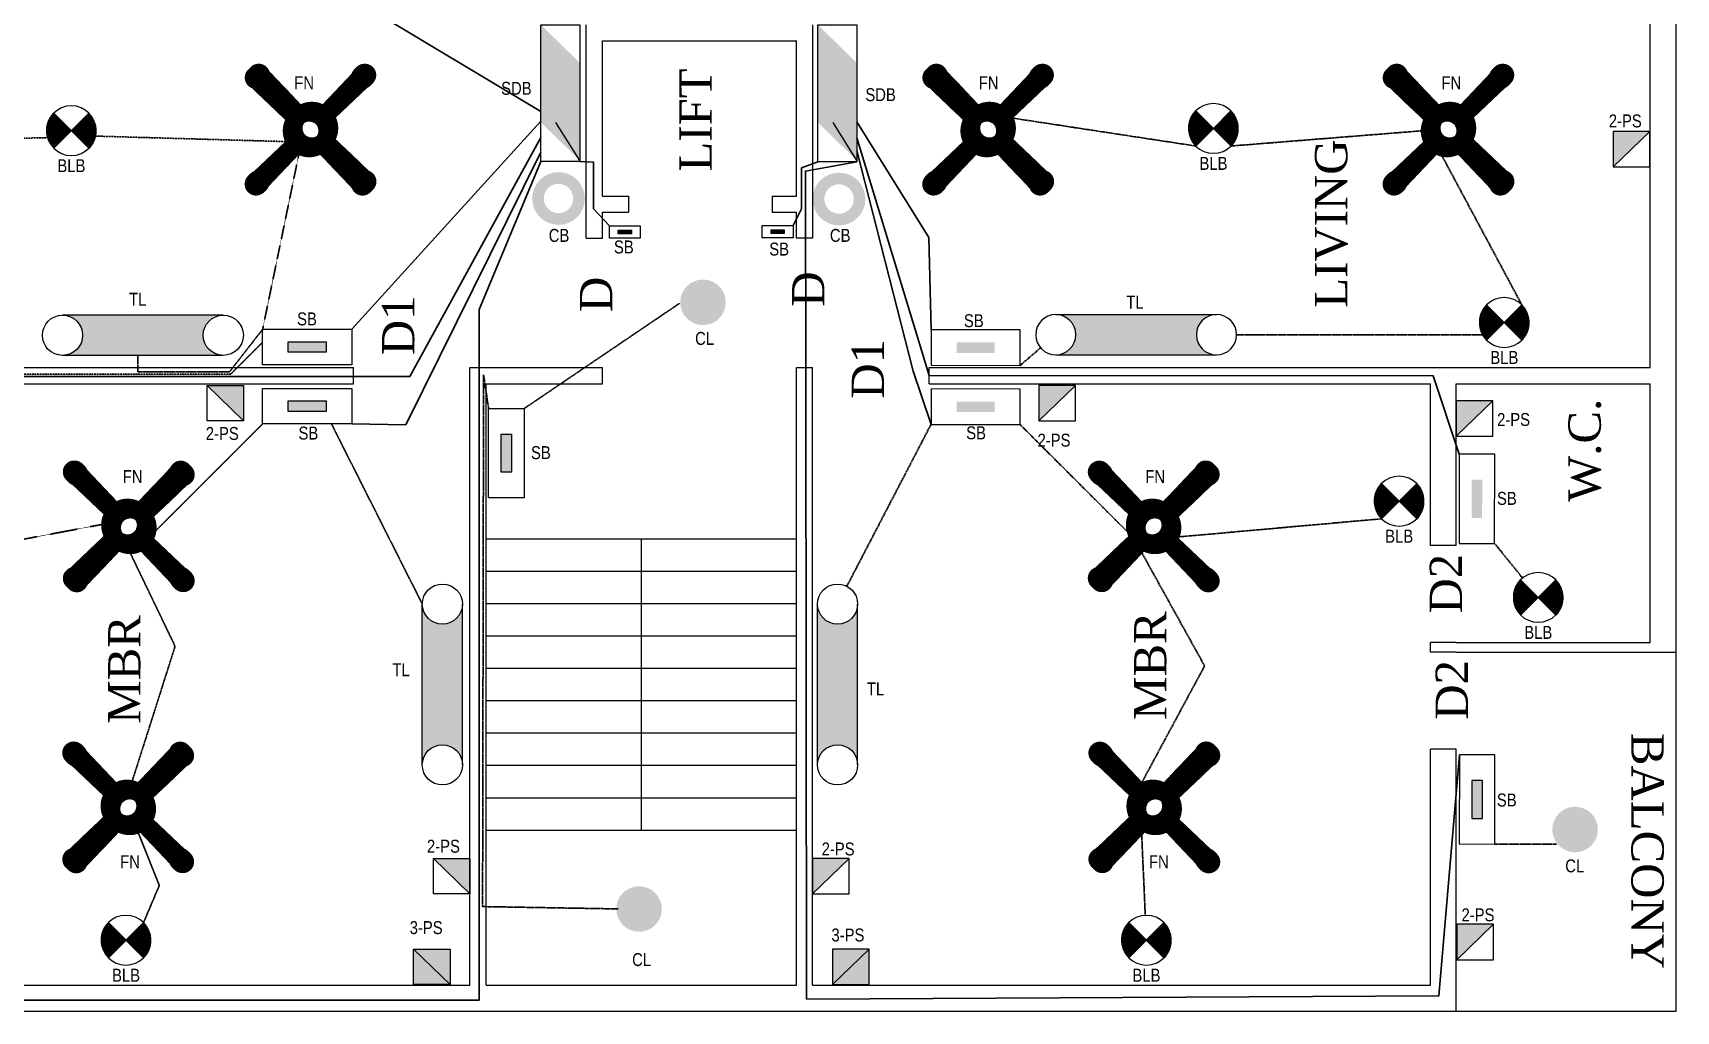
# Model space of a CAD drawing. Header units: inches. Extents: x 633521 to 2450508, y -834496 to 165976.
# Drawn here: x 2409687 to 2422390, y 53959 to 61520 of the extents above; entities that cross this region are included whole.
import ezdxf
from ezdxf.enums import TextEntityAlignment as Align

# ---------------------------------------------------------------- set-up
doc = ezdxf.new("R2010")
doc.units = ezdxf.units.IN
doc.header["$MEASUREMENT"] = 0
for name, pattern in [('ACAD_ISO0 W100', [15, 12, -3]), ('ACAD_ISO02W100', [15, 12, -3]), ('DASHED2', [0.375, 0.25, -0.125])]:
    doc.linetypes.add(name, pattern=pattern)
doc.styles.get("Standard").update_dxf_attribs({"font": 'technic_.ttf'})
pattern_1 = [(45, (2409069.57171, 21268.4816), (-0.1026819143, 0.1026819143), [])]
pattern_2 = [(45, (2409065.05206, 19096.48064), (-0.1026819143, 0.1026819143), [])]
pattern_3 = [(135, (2448270.52969, 59413.38813), (-0.1026819143, -0.1026819143), [])]

# ---------------------------------------------------------------- blocks, each defined once
blk = doc.blocks.new('D-LINK')
for p, q in [((4, 1), (-4, 1)), ((4, -1), (-4, -1))]:
    blk.add_line(p, q)
for centre in [(-4, 0), (4, 0)]:
    blk.add_circle(centre, 1)
blk = doc.blocks.new('D-LAMP')
for p, q in [((-1.77, -1.77), (1.77, 1.77)), ((-1.77, 1.77), (1.77, -1.77))]:
    blk.add_line(p, q)
blk.add_circle((0, 0), 2.5)
at = {"color": 2}
blk.add_attdef('INDICATOR-LAMP', text='', height=2.5, dxfattribs=at).set_placement((0, 4.69), align=Align.MIDDLE)

msp = doc.modelspace()

# ---------------------------------------------------------------- hatches: boundary and pattern name
at = {"true_color": 0x000000}
h = msp.add_hatch(color=18, dxfattribs=at)
h.dxf.hatch_style = 1
h.paths.add_polyline_path([(2413614.2, 60828.5), (2413915.4, 60534), (2413915.4, 61288.2), (2413614.2, 61582.7)])
h = msp.add_hatch(color=18, dxfattribs=at)
h.dxf.hatch_style = 1
h.paths.add_polyline_path([(2415755.7, 60828), (2416056.9, 60533.5), (2416056.9, 61287.7), (2415755.7, 61582.2)])
at = {"lineweight": 211, "ltscale": 2, "true_color": 0x000000}
h = msp.add_hatch(dxfattribs=at)
h.set_pattern_fill('ANSI31', color=18, scale=1.161713, angle=90)
h.set_pattern_definition(pattern_3)
h.paths.add_polyline_path([(2411388.6, 60440.1, 1.5172416), (2411502.2, 60329.9), (2411753.5, 60594.8), (2411764.8, 60616.4), (2411762.6, 60632.3), (2411737.6, 60668.6), (2411786.4, 60717.5, -0.0468246), (2411776.8, 60727.2), (2411725.6, 60676), (2411714.3, 60687.4), (2411694.4, 60700.4), (2411677.9, 60703.3), (2411653.5, 60691.3)])
h.paths.add_polyline_path([(2411503.5, 61214.9, 1.5172416), (2411389.9, 61104.7), (2411654.8, 60853.4), (2411676.4, 60842), (2411692.3, 60844.3), (2411728.7, 60869.3), (2411777.5, 60820.5, -0.0468246), (2411787.3, 60830), (2411736.1, 60881.2), (2411747.4, 60892.6), (2411760.5, 60912.5), (2411763.3, 60929), (2411751.4, 60953.4)])
h.paths.add_polyline_path([(2412013.4, 60691.3), (2411990.5, 60704.8), (2411974.6, 60702.5), (2411938.2, 60677.5), (2411889.4, 60726.4, -0.0468246), (2411879.7, 60716.8), (2411930.8, 60665.6), (2411919.5, 60654.2), (2411906.4, 60634.3), (2411903.6, 60617.9), (2411913.5, 60594.8), (2412164.7, 60329.9, 1.5172416), (2412278.3, 60440.1)])
h.paths.add_polyline_path([(2411915.5, 60953.4), (2411902.1, 60930.5), (2411904.4, 60914.6), (2411929.3, 60878.2), (2411880.5, 60829.3, -0.0468246), (2411890.1, 60819.6), (2411941.3, 60870.8), (2411952.6, 60859.4), (2411972.5, 60846.4), (2411989, 60843.5), (2412012.1, 60853.4), (2412277, 61104.7, 1.5172416), (2412163.4, 61214.9)])
h.paths.add_polyline_path([(2412017.4, 60858.5), (2412012.1, 60853.4), (2411989, 60843.5), (2411972.5, 60846.4), (2411952.6, 60859.4), (2411941.3, 60870.8), (2411890.1, 60819.6, -0.3603989), (2411889.4, 60726.4), (2411938.2, 60677.5), (2411974.6, 60702.5), (2411990.5, 60704.8), (2412013.4, 60691.3), (2412017.2, 60687.8, 0.2207578)])
h.paths.add_polyline_path([(2411692.3, 60844.3), (2411676.4, 60842), (2411654.8, 60853.4), (2411649.5, 60858.5, 0.2207578), (2411649.7, 60687.8), (2411653.5, 60691.3), (2411677.9, 60703.3), (2411694.4, 60700.4), (2411714.3, 60687.4), (2411725.6, 60676), (2411776.8, 60727.2, -0.3603989), (2411777.5, 60820.5), (2411728.7, 60869.3)])
h.paths.add_polyline_path([(2411786.4, 60717.5), (2411737.6, 60668.6), (2411762.6, 60632.3), (2411764.8, 60616.4), (2411753.5, 60594.8), (2411748.4, 60589.4, 0.2199741), (2411918.5, 60589.4), (2411913.5, 60594.8), (2411903.6, 60617.9), (2411906.4, 60634.3), (2411919.5, 60654.2), (2411930.8, 60665.6), (2411879.7, 60716.8, -0.1727601), (2411833.5, 60700.3, -0.1766406)])
h.paths.add_polyline_path([(2411747.9, 60957.1), (2411751.4, 60953.4), (2411763.3, 60929), (2411760.5, 60912.5), (2411747.4, 60892.6), (2411736.1, 60881.2), (2411787.3, 60830, -0.1727601), (2411833.5, 60846.5, -0.1766406), (2411880.5, 60829.3), (2411929.3, 60878.2), (2411904.4, 60914.6), (2411902.1, 60930.5), (2411915.5, 60953.4), (2411919.1, 60957.1, 0.2215369)])
h = msp.add_hatch(dxfattribs=at)
h.set_pattern_fill('ANSI31', color=18, scale=1.161713, angle=90)
h.set_pattern_definition(pattern_3)
h.paths.add_polyline_path([(2417516.7, 60440.1, -1.5172416), (2417403.1, 60329.9), (2417151.9, 60594.8), (2417140.5, 60616.4), (2417142.8, 60632.3), (2417167.8, 60668.6), (2417118.9, 60717.5, 0.0468246), (2417128.5, 60727.2), (2417179.7, 60676), (2417191, 60687.4), (2417210.9, 60700.4), (2417227.4, 60703.3), (2417251.8, 60691.3)])
h.paths.add_polyline_path([(2417401.8, 61214.9, -1.5172416), (2417515.4, 61104.7), (2417250.5, 60853.4), (2417228.9, 60842), (2417213, 60844.3), (2417176.6, 60869.3), (2417127.8, 60820.5, 0.0468246), (2417118.1, 60830), (2417169.2, 60881.2), (2417157.9, 60892.6), (2417144.8, 60912.5), (2417142, 60929), (2417153.9, 60953.4)])
h.paths.add_polyline_path([(2416891.9, 60691.3), (2416914.8, 60704.8), (2416930.7, 60702.5), (2416967.1, 60677.5), (2417015.9, 60726.4, 0.0468246), (2417025.7, 60716.8), (2416974.5, 60665.6), (2416985.8, 60654.2), (2416998.9, 60634.3), (2417001.7, 60617.9), (2416991.9, 60594.8), (2416740.6, 60329.9, -1.5172416), (2416627, 60440.1)])
h.paths.add_polyline_path([(2416989.8, 60953.4), (2417003.2, 60930.5), (2417001, 60914.6), (2416976, 60878.2), (2417024.8, 60829.3, 0.0468246), (2417015.2, 60819.6), (2416964, 60870.8), (2416952.7, 60859.4), (2416932.8, 60846.4), (2416916.3, 60843.5), (2416893.2, 60853.4), (2416628.3, 61104.7, -1.5172416), (2416741.9, 61214.9)])
h.paths.add_polyline_path([(2416887.9, 60858.5), (2416893.2, 60853.4), (2416916.3, 60843.5), (2416932.8, 60846.4), (2416952.7, 60859.4), (2416964, 60870.8), (2417015.2, 60819.6, 0.3603989), (2417015.9, 60726.4), (2416967.1, 60677.5), (2416930.7, 60702.5), (2416914.8, 60704.8), (2416891.9, 60691.3), (2416888.1, 60687.8, -0.2207578)])
h.paths.add_polyline_path([(2417213, 60844.3), (2417228.9, 60842), (2417250.5, 60853.4), (2417255.8, 60858.5, -0.2207578), (2417255.6, 60687.8), (2417251.8, 60691.3), (2417227.4, 60703.3), (2417210.9, 60700.4), (2417191, 60687.4), (2417179.7, 60676), (2417128.5, 60727.2, 0.3603989), (2417127.8, 60820.5), (2417176.6, 60869.3)])
h.paths.add_polyline_path([(2417118.9, 60717.5), (2417167.8, 60668.6), (2417142.8, 60632.3), (2417140.5, 60616.4), (2417151.9, 60594.8), (2417156.9, 60589.4, -0.2199741), (2416986.8, 60589.4), (2416991.9, 60594.8), (2417001.7, 60617.9), (2416998.9, 60634.3), (2416985.8, 60654.2), (2416974.5, 60665.6), (2417025.7, 60716.8, 0.1727601), (2417071.9, 60700.3, 0.1766406)])
h.paths.add_polyline_path([(2417157.5, 60957.1), (2417153.9, 60953.4), (2417142, 60929), (2417144.8, 60912.5), (2417157.9, 60892.6), (2417169.2, 60881.2), (2417118.1, 60830, 0.1727601), (2417071.9, 60846.5, 0.1766406), (2417024.8, 60829.3), (2416976, 60878.2), (2417001, 60914.6), (2417003.2, 60930.5), (2416989.8, 60953.4), (2416986.3, 60957.1, -0.2215369)])
h = msp.add_hatch(dxfattribs=at)
h.set_pattern_fill('ANSI31', color=18, scale=1.161713, angle=90)
h.set_pattern_definition([(135, (2444712.02969, 59413.38813), (-0.1026819143, -0.1026819143), [])])
h.paths.add_polyline_path([(2421075.2, 60440.1, -1.5172416), (2420961.6, 60329.9), (2420710.4, 60594.8), (2420699, 60616.4), (2420701.3, 60632.3), (2420726.3, 60668.6), (2420677.4, 60717.5, 0.0468246), (2420687, 60727.2), (2420738.2, 60676), (2420749.5, 60687.4), (2420769.4, 60700.4), (2420785.9, 60703.3), (2420810.3, 60691.3)])
h.paths.add_polyline_path([(2420960.3, 61214.9, -1.5172416), (2421073.9, 61104.7), (2420809, 60853.4), (2420787.4, 60842), (2420771.5, 60844.3), (2420735.1, 60869.3), (2420686.3, 60820.5, 0.0468246), (2420676.6, 60830), (2420727.7, 60881.2), (2420716.4, 60892.6), (2420703.3, 60912.5), (2420700.5, 60929), (2420712.4, 60953.4)])
h.paths.add_polyline_path([(2420450.4, 60691.3), (2420473.3, 60704.8), (2420489.2, 60702.5), (2420525.6, 60677.5), (2420574.4, 60726.4, 0.0468246), (2420584.2, 60716.8), (2420533, 60665.6), (2420544.3, 60654.2), (2420557.4, 60634.3), (2420560.2, 60617.9), (2420550.4, 60594.8), (2420299.1, 60329.9, -1.5172416), (2420185.5, 60440.1)])
h.paths.add_polyline_path([(2420548.3, 60953.4), (2420561.7, 60930.5), (2420559.5, 60914.6), (2420534.5, 60878.2), (2420583.3, 60829.3, 0.0468246), (2420573.7, 60819.6), (2420522.5, 60870.8), (2420511.2, 60859.4), (2420491.3, 60846.4), (2420474.8, 60843.5), (2420451.7, 60853.4), (2420186.8, 61104.7, -1.5172416), (2420300.4, 61214.9)])
h.paths.add_polyline_path([(2420446.4, 60858.5), (2420451.7, 60853.4), (2420474.8, 60843.5), (2420491.3, 60846.4), (2420511.2, 60859.4), (2420522.5, 60870.8), (2420573.7, 60819.6, 0.3603989), (2420574.4, 60726.4), (2420525.6, 60677.5), (2420489.2, 60702.5), (2420473.3, 60704.8), (2420450.4, 60691.3), (2420446.6, 60687.8, -0.2207578)])
h.paths.add_polyline_path([(2420771.5, 60844.3), (2420787.4, 60842), (2420809, 60853.4), (2420814.3, 60858.5, -0.2207578), (2420814.1, 60687.8), (2420810.3, 60691.3), (2420785.9, 60703.3), (2420769.4, 60700.4), (2420749.5, 60687.4), (2420738.2, 60676), (2420687, 60727.2, 0.3603989), (2420686.3, 60820.5), (2420735.1, 60869.3)])
h.paths.add_polyline_path([(2420677.4, 60717.5), (2420726.3, 60668.6), (2420701.3, 60632.3), (2420699, 60616.4), (2420710.4, 60594.8), (2420715.4, 60589.4, -0.2199741), (2420545.3, 60589.4), (2420550.4, 60594.8), (2420560.2, 60617.9), (2420557.4, 60634.3), (2420544.3, 60654.2), (2420533, 60665.6), (2420584.2, 60716.8, 0.1727601), (2420630.4, 60700.3, 0.1766406)])
h.paths.add_polyline_path([(2420716, 60957.1), (2420712.4, 60953.4), (2420700.5, 60929), (2420703.3, 60912.5), (2420716.4, 60892.6), (2420727.7, 60881.2), (2420676.6, 60830, 0.1727601), (2420630.4, 60846.5, 0.1766406), (2420583.3, 60829.3), (2420534.5, 60878.2), (2420559.5, 60914.6), (2420561.7, 60930.5), (2420548.3, 60953.4), (2420544.8, 60957.1, -0.2215369)])
at = {"true_color": 0x000000}
h = msp.add_hatch(dxfattribs=at)
h.set_pattern_fill('ANSI31', color=18)
h.set_pattern_definition([(45, (74267.20935, -4645.39211), (-0.088388347648, 0.088388347648), [])])
h.paths.add_polyline_path([(2409848.5, 60628.3), (2409984.5, 60764.3), (2409848.5, 60900.3, 0.1989124), (2409792.2, 60764.3, 0.1989124)])
h.paths.add_polyline_path([(2410120.5, 60628.3, 0.1989124), (2410176.8, 60764.3, 0.1989124), (2410120.5, 60900.3), (2409984.5, 60764.3)])
h = msp.add_hatch(dxfattribs=at)
h.set_pattern_fill('ANSI31', color=18)
h.set_pattern_definition([(45, (83095.70935, -4627.89211), (-0.088388347648, 0.088388347648), [])])
h.paths.add_polyline_path([(2418677, 60645.8), (2418813, 60781.8), (2418677, 60917.8, 0.1989124), (2418620.7, 60781.8, 0.1989124)])
h.paths.add_polyline_path([(2418949, 60645.8, 0.1989124), (2419005.3, 60781.8, 0.1989124), (2418949, 60917.8), (2418813, 60781.8)])
at = {"true_color": 0xed1f24}
h = msp.add_hatch(color=240, dxfattribs=at)
h.dxf.hatch_style = 1
h.paths.add_polyline_path([(2422185.8, 60758.2), (2421902.8, 60758.2), (2421902.8, 60483.8)])
at = {"true_color": 0x000000}
h = msp.add_hatch(color=18, dxfattribs=at)
h.dxf.hatch_style = 1
h.paths.add_polyline_path([(2413799.9, 60219.8), (2413799.6, 60219.8), (2413771.9, 60225.7), (2413756.5, 60228.9), (2413748.6, 60230.6), (2413740.7, 60232.2), (2413725.3, 60235.4), (2413697.3, 60241.3, 0.8288855)], flags=0)
h.paths.add_polyline_path([(2413701.3, 60260.7), (2413701.5, 60260.7), (2413729.4, 60254.8), (2413744.8, 60251.6), (2413752.7, 60249.9), (2413760.6, 60248.3), (2413775.9, 60245), (2413804, 60239.2, 0.8288855)], flags=0)
h.paths.add_polyline_path([(2413546.7, 60240.2, 1), (2413954.6, 60240.2, 1)])
h.paths.add_polyline_path([(2413864.3, 60240.2, -1), (2413637, 60240.2, -1)], flags=16)
h.paths.add_polyline_path([(2413809.2, 60238.1), (2413807.2, 60228.4), (2413805.1, 60218.7), (2413799.9, 60219.8, -0.8288855), (2413697.3, 60241.3), (2413692.1, 60242.4), (2413694.1, 60252.1), (2413696.1, 60261.8), (2413701.3, 60260.7, -0.8288855), (2413804, 60239.2)], flags=0)
h.paths.add_polyline_path([(2413775.9, 60245), (2413773.9, 60235.4), (2413771.9, 60225.7), (2413756.5, 60228.9), (2413748.6, 60230.6), (2413740.7, 60232.2), (2413725.3, 60235.4), (2413727.4, 60245.1), (2413729.4, 60254.8), (2413744.8, 60251.6), (2413752.7, 60249.9), (2413760.6, 60248.3)], flags=0)
h.paths.add_polyline_path([(2415968.4, 60215.7), (2415968.1, 60215.8), (2415940.4, 60221.6), (2415925, 60224.8), (2415917.1, 60226.5), (2415909.2, 60228.2), (2415893.8, 60231.4), (2415865.8, 60237.3, 0.8288855)], flags=0)
h.paths.add_polyline_path([(2415869.8, 60256.7), (2415870, 60256.6), (2415897.9, 60250.8), (2415913.3, 60247.5), (2415921.2, 60245.9), (2415929.1, 60244.2), (2415944.4, 60241), (2415972.5, 60235.1, 0.8288855)], flags=0)
h.paths.add_polyline_path([(2415715.2, 60236.2, 1), (2416123.1, 60236.2, 1)])
h.paths.add_polyline_path([(2416032.8, 60236.2, -1), (2415805.5, 60236.2, -1)], flags=16)
h.paths.add_polyline_path([(2415977.7, 60234), (2415975.7, 60224.3), (2415973.6, 60214.6), (2415968.4, 60215.7, -0.8288855), (2415865.8, 60237.3), (2415860.6, 60238.4), (2415862.6, 60248.1), (2415864.6, 60257.7), (2415869.8, 60256.7, -0.8288855), (2415972.5, 60235.1)], flags=0)
h.paths.add_polyline_path([(2415944.4, 60241), (2415942.4, 60231.3), (2415940.4, 60221.6), (2415925, 60224.8), (2415917.1, 60226.5), (2415909.2, 60228.2), (2415893.8, 60231.4), (2415895.9, 60241.1), (2415897.9, 60250.8), (2415913.3, 60247.5), (2415921.2, 60245.9), (2415929.1, 60244.2)], flags=0)
h = msp.add_hatch(color=18, dxfattribs=at)
h.dxf.hatch_style = 1
h.paths.add_polyline_path([(2414314.2, 59967.2), (2414212.1, 59967.2), (2414212.1, 59995.3), (2414314.2, 59995.3)])
h = msp.add_hatch(color=18, dxfattribs=at)
h.dxf.hatch_style = 1
h.paths.add_polyline_path([(2415496.2, 59968.7), (2415394.1, 59968.7), (2415394.1, 59996.8), (2415496.2, 59996.8)])
at = {"lineweight": 211, "true_color": 0xf8d731}
for points in [[(2414691.5, 59437.6, 1), (2415043.7, 59437.6, 1)], [(2421433, 55362.6, 1), (2421785.2, 55362.6, 1)], [(2414197.5, 54748.1, 1), (2414549.7, 54748.1, 1)]]:
    msp.add_hatch(color=40, dxfattribs=at).paths.add_polyline_path(points)
at = {"lineweight": 211, "true_color": 0x000000}
h = msp.add_hatch(color=18, dxfattribs=at)
h.dxf.hatch_style = 1
h.paths.add_polyline_path([(2411159.2, 59027.4, -0.4142136), (2411003.9, 59182.7, -0.4142136), (2411159.2, 59338), (2409916.6, 59338, -0.4142136), (2410071.9, 59182.7, -0.4142136), (2409916.6, 59027.4)])
h = msp.add_hatch(color=18, dxfattribs=at)
h.dxf.hatch_style = 1
h.paths.add_polyline_path([(2411159.2, 59027.4, -0.4142136), (2411003.9, 59182.7, -0.4142136), (2411159.2, 59338), (2409916.6, 59338, -0.4142136), (2410071.9, 59182.7, -0.4142136), (2409916.6, 59027.4)])
h = msp.add_hatch(color=18, dxfattribs=at)
h.dxf.hatch_style = 1
h.paths.add_polyline_path([(2418837.1, 59032.2, -0.4142136), (2418681.8, 59187.5, -0.4142136), (2418837.1, 59342.9), (2417594.5, 59342.9, -0.4142136), (2417749.8, 59187.5, -0.4142136), (2417594.5, 59032.2)])
h = msp.add_hatch(color=18, dxfattribs=at)
h.dxf.hatch_style = 1
h.paths.add_polyline_path([(2417594.5, 59342.9, -0.4142136), (2417749.8, 59187.5, -0.4142136), (2417594.5, 59032.2), (2418837.1, 59032.2, -0.4142136), (2418681.8, 59187.5, -0.4142136), (2418837.1, 59342.9)])
at = {"true_color": 0x000000}
h = msp.add_hatch(dxfattribs=at)
h.set_pattern_fill('ANSI31', color=18)
h.set_pattern_definition([(45, (85344.20935, -6127.89211), (-0.088388347648, 0.088388347648), [])])
h.paths.add_polyline_path([(2420925.5, 59145.8), (2421061.5, 59281.8), (2420925.5, 59417.8, 0.1989124), (2420869.2, 59281.8, 0.1989124)])
h.paths.add_polyline_path([(2421197.5, 59145.8, 0.1989124), (2421253.8, 59281.8, 0.1989124), (2421197.5, 59417.8), (2421061.5, 59281.8)])
h = msp.add_hatch(color=18, dxfattribs=at)
h.dxf.hatch_style = 1
h.paths.add_polyline_path([(2411661, 59132.7), (2411955.3, 59132.7), (2411955.3, 59051.7), (2411661, 59051.7)])
h = msp.add_hatch(color=18, dxfattribs=at)
h.dxf.hatch_style = 1
h.paths.add_polyline_path([(2417122.2, 59127.5), (2416827.9, 59128.1), (2416827.7, 59047.2), (2417122, 59046.6)])
at = {"true_color": 0xed1f24}
h = msp.add_hatch(color=240, dxfattribs=at)
h.dxf.hatch_style = 1
h.paths.add_polyline_path([(2411316.5, 58520.8), (2411316.5, 58795.2), (2411033.5, 58795.2)])
h = msp.add_hatch(color=240, dxfattribs=at)
h.dxf.hatch_style = 1
h.paths.add_polyline_path([(2417746.8, 58795.2), (2417463.8, 58795.2), (2417463.8, 58520.8)])
at = {"true_color": 0x000000}
h = msp.add_hatch(color=18, dxfattribs=at)
h.dxf.hatch_style = 1
h.paths.add_polyline_path([(2411660.2, 58675.3), (2411954.4, 58675.3), (2411954.4, 58594.4), (2411660.2, 58594.4)])
h = msp.add_hatch(color=18, dxfattribs=at)
h.dxf.hatch_style = 1
h.paths.add_polyline_path([(2417122.2, 58670.2), (2416827.9, 58670.7), (2416827.8, 58589.8), (2417122, 58589.3)])
at = {"true_color": 0xed1f24}
h = msp.add_hatch(color=240, dxfattribs=at)
h.dxf.hatch_style = 1
h.paths.add_polyline_path([(2420972.8, 58676.5), (2420689.8, 58676.5), (2420689.8, 58402.1)])
at = {"true_color": 0x000000}
h = msp.add_hatch(color=18, dxfattribs=at)
h.dxf.hatch_style = 1
h.paths.add_polyline_path([(2413388.1, 58418.8), (2413388.1, 58124.6), (2413307.2, 58124.6), (2413307.2, 58418.8)])
at = {"lineweight": 211, "ltscale": 2, "true_color": 0x000000}
h = msp.add_hatch(dxfattribs=at)
h.set_pattern_fill('ANSI31', color=18, scale=1.161713)
h.set_pattern_definition(pattern_1)
h.paths.add_polyline_path([(2410096.3, 58150.4, 1.5172416), (2409986.1, 58036.8), (2410251, 57785.6), (2410272.5, 57774.2), (2410288.5, 57776.5), (2410324.8, 57801.4), (2410373.7, 57752.6, -0.0468246), (2410383.4, 57762.2), (2410332.2, 57813.4), (2410343.6, 57824.7), (2410356.6, 57844.6), (2410359.5, 57861.1), (2410347.5, 57885.5)])
h.paths.add_polyline_path([(2410871.1, 58035.5, 1.5172416), (2410760.9, 58149.1), (2410509.6, 57884.2), (2410498.2, 57862.6), (2410500.5, 57846.7), (2410525.5, 57810.3), (2410476.6, 57761.5, -0.0468246), (2410486.2, 57751.8), (2410537.4, 57802.9), (2410548.8, 57791.6), (2410568.7, 57778.5), (2410585.1, 57775.7), (2410609.6, 57787.6)])
h.paths.add_polyline_path([(2410347.5, 57525.6), (2410361, 57548.5), (2410358.7, 57564.4), (2410333.7, 57600.8), (2410382.6, 57649.6, -0.0468246), (2410373, 57659.4), (2410321.8, 57608.2), (2410310.4, 57619.5), (2410290.5, 57632.6), (2410274, 57635.4), (2410251, 57625.6), (2409986.1, 57374.3, 1.5172416), (2410096.3, 57260.7)])
h.paths.add_polyline_path([(2410609.6, 57623.5), (2410586.6, 57636.9), (2410570.7, 57634.7), (2410534.4, 57609.7), (2410485.5, 57658.5, -0.0468246), (2410475.8, 57648.9), (2410527, 57597.7), (2410515.6, 57586.4), (2410502.6, 57566.5), (2410499.7, 57550), (2410509.6, 57526.9), (2410760.9, 57262, 1.5172416), (2410871.1, 57375.6)])
h.paths.add_polyline_path([(2410514.7, 57521.6), (2410509.6, 57526.9), (2410499.7, 57550), (2410502.6, 57566.5), (2410515.6, 57586.4), (2410527, 57597.7), (2410475.8, 57648.9, -0.3603989), (2410382.6, 57649.6), (2410333.7, 57600.8), (2410358.7, 57564.4), (2410361, 57548.5), (2410347.5, 57525.6), (2410344, 57521.8, 0.2207578)])
h.paths.add_polyline_path([(2410500.5, 57846.7), (2410498.2, 57862.6), (2410509.6, 57884.2), (2410514.7, 57889.5, 0.2207578), (2410344, 57889.3), (2410347.5, 57885.5), (2410359.5, 57861.1), (2410356.6, 57844.6), (2410343.6, 57824.7), (2410332.2, 57813.4), (2410383.4, 57762.2, -0.3603989), (2410476.6, 57761.5), (2410525.5, 57810.3)])
h.paths.add_polyline_path([(2410373.7, 57752.6), (2410324.8, 57801.4), (2410288.5, 57776.5), (2410272.5, 57774.2), (2410251, 57785.6), (2410245.6, 57790.6, 0.2199741), (2410245.6, 57620.5), (2410251, 57625.6), (2410274, 57635.4), (2410290.5, 57632.6), (2410310.4, 57619.5), (2410321.8, 57608.2), (2410373, 57659.4, -0.1727601), (2410356.5, 57705.6, -0.1766406)])
h.paths.add_polyline_path([(2410613.3, 57791.2), (2410609.6, 57787.6), (2410585.1, 57775.7), (2410568.7, 57778.5), (2410548.8, 57791.6), (2410537.4, 57802.9), (2410486.2, 57751.8, -0.1727601), (2410502.7, 57705.6, -0.1766406), (2410485.5, 57658.5), (2410534.4, 57609.7), (2410570.7, 57634.7), (2410586.6, 57636.9), (2410609.6, 57623.5), (2410613.3, 57620, 0.2215369)])
h = msp.add_hatch(dxfattribs=at)
h.set_pattern_fill('ANSI31', color=18, scale=1.161713)
h.set_pattern_definition(pattern_1)
h.paths.add_polyline_path([(2418684.1, 58150.4, -1.5172416), (2418794.3, 58036.8), (2418529.4, 57785.6), (2418507.8, 57774.2), (2418491.9, 57776.5), (2418455.5, 57801.4), (2418406.6, 57752.6, 0.0468246), (2418396.9, 57762.2), (2418448.1, 57813.4), (2418436.7, 57824.7), (2418423.7, 57844.6), (2418420.8, 57861.1), (2418432.8, 57885.5)])
h.paths.add_polyline_path([(2417909.2, 58035.5, -1.5172416), (2418019.5, 58149.1), (2418270.7, 57884.2), (2418282.1, 57862.6), (2418279.8, 57846.7), (2418254.8, 57810.3), (2418303.7, 57761.5, 0.0468246), (2418294.1, 57751.8), (2418242.9, 57802.9), (2418231.5, 57791.6), (2418211.6, 57778.5), (2418195.2, 57775.7), (2418170.7, 57787.6)])
h.paths.add_polyline_path([(2418432.8, 57525.6), (2418419.3, 57548.5), (2418421.6, 57564.4), (2418446.6, 57600.8), (2418397.8, 57649.6, 0.0468246), (2418407.3, 57659.4), (2418458.5, 57608.2), (2418469.9, 57619.5), (2418489.8, 57632.6), (2418506.3, 57635.4), (2418529.4, 57625.6), (2418794.3, 57374.3, -1.5172416), (2418684.1, 57260.7)])
h.paths.add_polyline_path([(2418170.7, 57623.5), (2418193.7, 57636.9), (2418209.6, 57634.7), (2418245.9, 57609.7), (2418294.8, 57658.5, 0.0468246), (2418304.5, 57648.9), (2418253.3, 57597.7), (2418264.7, 57586.4), (2418277.8, 57566.5), (2418280.6, 57550), (2418270.7, 57526.9), (2418019.5, 57262, -1.5172416), (2417909.2, 57375.6)])
h.paths.add_polyline_path([(2418265.7, 57521.6), (2418270.7, 57526.9), (2418280.6, 57550), (2418277.8, 57566.5), (2418264.7, 57586.4), (2418253.3, 57597.7), (2418304.5, 57648.9, 0.3603989), (2418397.8, 57649.6), (2418446.6, 57600.8), (2418421.6, 57564.4), (2418419.3, 57548.5), (2418432.8, 57525.6), (2418436.3, 57521.8, -0.2207578)])
h.paths.add_polyline_path([(2418279.8, 57846.7), (2418282.1, 57862.6), (2418270.7, 57884.2), (2418265.7, 57889.5, -0.2207578), (2418436.3, 57889.3), (2418432.8, 57885.5), (2418420.8, 57861.1), (2418423.7, 57844.6), (2418436.7, 57824.7), (2418448.1, 57813.4), (2418396.9, 57762.2, 0.3603989), (2418303.7, 57761.5), (2418254.8, 57810.3)])
h.paths.add_polyline_path([(2418406.6, 57752.6), (2418455.5, 57801.4), (2418491.9, 57776.5), (2418507.8, 57774.2), (2418529.4, 57785.6), (2418534.7, 57790.6, -0.2199741), (2418534.7, 57620.5), (2418529.4, 57625.6), (2418506.3, 57635.4), (2418489.8, 57632.6), (2418469.9, 57619.5), (2418458.5, 57608.2), (2418407.3, 57659.4, 0.1727601), (2418423.8, 57705.6, 0.1766406)])
h.paths.add_polyline_path([(2418167, 57791.2), (2418170.7, 57787.6), (2418195.2, 57775.7), (2418211.6, 57778.5), (2418231.5, 57791.6), (2418242.9, 57802.9), (2418294.1, 57751.8, 0.1727601), (2418277.6, 57705.6, 0.1766406), (2418294.8, 57658.5), (2418245.9, 57609.7), (2418209.6, 57634.7), (2418193.7, 57636.9), (2418170.7, 57623.5), (2418167, 57620, -0.2215369)])
at = {"true_color": 0x000000}
h = msp.add_hatch(color=18, dxfattribs=at)
h.dxf.hatch_style = 1
h.paths.add_polyline_path([(2420810.1, 58065.9), (2420809.6, 57771.7), (2420890.5, 57771.5), (2420891.1, 58065.8)])
h = msp.add_hatch(dxfattribs=at)
h.set_pattern_fill('ANSI31', color=18)
h.set_pattern_definition([(45, (84531.20935, -7509.39211), (-0.088388347648, 0.088388347648), [])])
h.paths.add_polyline_path([(2420112.5, 57764.3), (2420248.5, 57900.3), (2420112.5, 58036.3, 0.1989124), (2420056.2, 57900.3, 0.1989124)])
h.paths.add_polyline_path([(2420384.5, 57764.3, 0.1989124), (2420440.8, 57900.3, 0.1989124), (2420384.5, 58036.3), (2420248.5, 57900.3)])
h = msp.add_hatch(dxfattribs=at)
h.set_pattern_fill('ANSI31', color=18)
h.set_pattern_definition([(45, (85606.70935, -8252.89211), (-0.088388347648, 0.088388347648), [])])
h.paths.add_polyline_path([(2421188, 57020.8), (2421324, 57156.8), (2421188, 57292.8, 0.1989124), (2421131.7, 57156.8, 0.1989124)])
h.paths.add_polyline_path([(2421460, 57020.8, 0.1989124), (2421516.3, 57156.8, 0.1989124), (2421460, 57292.8), (2421324, 57156.8)])
at = {"lineweight": 211, "true_color": 0x000000}
h = msp.add_hatch(color=18, dxfattribs=at)
h.dxf.hatch_style = 1
h.paths.add_polyline_path([(2412697.8, 55862.4, -1), (2413008.5, 55862.4), (2413008.5, 57105, -1), (2412697.8, 57105)])
h = msp.add_hatch(color=18, dxfattribs=at)
h.dxf.hatch_style = 1
h.paths.add_polyline_path([(2413008.5, 57105, -1), (2412697.8, 57105), (2412697.8, 55862.4, -1), (2413008.5, 55862.4)])
h = msp.add_hatch(color=18, dxfattribs=at)
h.dxf.hatch_style = 1
h.paths.add_polyline_path([(2415752.3, 55862.4, -1), (2416063, 55862.4), (2416063, 57105, -1), (2415752.3, 57105)])
h = msp.add_hatch(color=18, dxfattribs=at)
h.dxf.hatch_style = 1
h.paths.add_polyline_path([(2416063, 57105, -1), (2415752.3, 57105), (2415752.3, 55862.4, -1), (2416063, 55862.4)])
at = {"lineweight": 211, "ltscale": 2, "true_color": 0x000000}
h = msp.add_hatch(dxfattribs=at)
h.set_pattern_fill('ANSI31', color=18, scale=1.161713)
h.set_pattern_definition(pattern_2)
h.paths.add_polyline_path([(2410091.7, 55978.4, 1.5172416), (2409981.5, 55864.8), (2410246.4, 55613.6), (2410268, 55602.2), (2410283.9, 55604.5), (2410320.3, 55629.4), (2410369.1, 55580.6, -0.0468246), (2410378.9, 55590.2), (2410327.7, 55641.4), (2410339, 55652.7), (2410352.1, 55672.6), (2410355, 55689.1), (2410343, 55713.5)])
h.paths.add_polyline_path([(2410866.6, 55863.5, 1.5172416), (2410756.3, 55977.1), (2410505.1, 55712.2), (2410493.7, 55690.6), (2410496, 55674.7), (2410521, 55638.3), (2410472.1, 55589.5, -0.0468246), (2410481.7, 55579.8), (2410532.9, 55630.9), (2410544.3, 55619.6), (2410564.1, 55606.5), (2410580.6, 55603.7), (2410605.1, 55615.6)])
h.paths.add_polyline_path([(2410343, 55353.6), (2410356.4, 55376.5), (2410354.2, 55392.4), (2410329.2, 55428.8), (2410378, 55477.6, -0.0468246), (2410368.4, 55487.4), (2410317.3, 55436.2), (2410305.9, 55447.5), (2410286, 55460.6), (2410269.5, 55463.4), (2410246.4, 55453.6), (2409981.5, 55202.3, 1.5172416), (2410091.7, 55088.7)])
h.paths.add_polyline_path([(2410605.1, 55451.5), (2410582.1, 55464.9), (2410566.2, 55462.7), (2410529.9, 55437.7), (2410481, 55486.5, -0.0468246), (2410471.3, 55476.9), (2410522.5, 55425.7), (2410511.1, 55414.4), (2410498, 55394.5), (2410495.2, 55378), (2410505.1, 55354.9), (2410756.3, 55090, 1.5172416), (2410866.6, 55203.6)])
h.paths.add_polyline_path([(2410510.1, 55349.6), (2410505.1, 55354.9), (2410495.2, 55378), (2410498, 55394.5), (2410511.1, 55414.4), (2410522.5, 55425.7), (2410471.3, 55476.9, -0.3603989), (2410378, 55477.6), (2410329.2, 55428.8), (2410354.2, 55392.4), (2410356.4, 55376.5), (2410343, 55353.6), (2410339.5, 55349.8, 0.2207578)])
h.paths.add_polyline_path([(2410496, 55674.7), (2410493.7, 55690.6), (2410505.1, 55712.2), (2410510.1, 55717.5, 0.2207578), (2410339.5, 55717.3), (2410343, 55713.5), (2410355, 55689.1), (2410352.1, 55672.6), (2410339, 55652.7), (2410327.7, 55641.4), (2410378.9, 55590.2, -0.3603989), (2410472.1, 55589.5), (2410521, 55638.3)])
h.paths.add_polyline_path([(2410369.1, 55580.6), (2410320.3, 55629.4), (2410283.9, 55604.5), (2410268, 55602.2), (2410246.4, 55613.6), (2410241.1, 55618.6, 0.2199741), (2410241.1, 55448.5), (2410246.4, 55453.6), (2410269.5, 55463.4), (2410286, 55460.6), (2410305.9, 55447.5), (2410317.3, 55436.2), (2410368.4, 55487.4, -0.1727601), (2410352, 55533.6, -0.1766406)])
h.paths.add_polyline_path([(2410608.8, 55619.2), (2410605.1, 55615.6), (2410580.6, 55603.7), (2410564.1, 55606.5), (2410544.3, 55619.6), (2410532.9, 55630.9), (2410481.7, 55579.8, -0.1727601), (2410498.2, 55533.6, -0.1766406), (2410481, 55486.5), (2410529.9, 55437.7), (2410566.2, 55462.7), (2410582.1, 55464.9), (2410605.1, 55451.5), (2410608.8, 55448, 0.2215369)])
h = msp.add_hatch(dxfattribs=at)
h.set_pattern_fill('ANSI31', color=18, scale=1.161713)
h.set_pattern_definition(pattern_2)
h.paths.add_polyline_path([(2418688.6, 55978.4, -1.5172416), (2418798.8, 55864.8), (2418533.9, 55613.6), (2418512.3, 55602.2), (2418496.4, 55604.5), (2418460, 55629.4), (2418411.2, 55580.6, 0.0468246), (2418401.4, 55590.2), (2418452.6, 55641.4), (2418441.3, 55652.7), (2418428.2, 55672.6), (2418425.4, 55689.1), (2418437.3, 55713.5)])
h.paths.add_polyline_path([(2417913.8, 55863.5, -1.5172416), (2418024, 55977.1), (2418275.2, 55712.2), (2418286.6, 55690.6), (2418284.3, 55674.7), (2418259.3, 55638.3), (2418308.2, 55589.5, 0.0468246), (2418298.6, 55579.8), (2418247.4, 55630.9), (2418236.1, 55619.6), (2418216.2, 55606.5), (2418199.7, 55603.7), (2418175.2, 55615.6)])
h.paths.add_polyline_path([(2418437.3, 55353.6), (2418423.9, 55376.5), (2418426.1, 55392.4), (2418451.1, 55428.8), (2418402.3, 55477.6, 0.0468246), (2418411.9, 55487.4), (2418463.1, 55436.2), (2418474.4, 55447.5), (2418494.3, 55460.6), (2418510.8, 55463.4), (2418533.9, 55453.6), (2418798.8, 55202.3, -1.5172416), (2418688.6, 55088.7)])
h.paths.add_polyline_path([(2418175.2, 55451.5), (2418198.2, 55464.9), (2418214.1, 55462.7), (2418250.5, 55437.7), (2418299.3, 55486.5, 0.0468246), (2418309, 55476.9), (2418257.8, 55425.7), (2418269.2, 55414.4), (2418282.3, 55394.5), (2418285.1, 55378), (2418275.2, 55354.9), (2418024, 55090, -1.5172416), (2417913.8, 55203.6)])
h.paths.add_polyline_path([(2418270.2, 55349.6), (2418275.2, 55354.9), (2418285.1, 55378), (2418282.3, 55394.5), (2418269.2, 55414.4), (2418257.8, 55425.7), (2418309, 55476.9, 0.3603989), (2418402.3, 55477.6), (2418451.1, 55428.8), (2418426.1, 55392.4), (2418423.9, 55376.5), (2418437.3, 55353.6), (2418440.8, 55349.8, -0.2207578)])
h.paths.add_polyline_path([(2418284.3, 55674.7), (2418286.6, 55690.6), (2418275.2, 55712.2), (2418270.2, 55717.5, -0.2207578), (2418440.8, 55717.3), (2418437.3, 55713.5), (2418425.4, 55689.1), (2418428.2, 55672.6), (2418441.3, 55652.7), (2418452.6, 55641.4), (2418401.4, 55590.2, 0.3603989), (2418308.2, 55589.5), (2418259.3, 55638.3)])
h.paths.add_polyline_path([(2418411.2, 55580.6), (2418460, 55629.4), (2418496.4, 55604.5), (2418512.3, 55602.2), (2418533.9, 55613.6), (2418539.2, 55618.6, -0.2199741), (2418539.2, 55448.5), (2418533.9, 55453.6), (2418510.8, 55463.4), (2418494.3, 55460.6), (2418474.4, 55447.5), (2418463.1, 55436.2), (2418411.9, 55487.4, 0.1727601), (2418428.3, 55533.6, 0.1766406)])
h.paths.add_polyline_path([(2418171.5, 55619.2), (2418175.2, 55615.6), (2418199.7, 55603.7), (2418216.2, 55606.5), (2418236.1, 55619.6), (2418247.4, 55630.9), (2418298.6, 55579.8, 0.1727601), (2418282.2, 55533.6, 0.1766406), (2418299.3, 55486.5), (2418250.5, 55437.7), (2418214.1, 55462.7), (2418198.2, 55464.9), (2418175.2, 55451.5), (2418171.5, 55448, -0.2215369)])
at = {"true_color": 0x000000}
h = msp.add_hatch(color=18, dxfattribs=at)
h.dxf.hatch_style = 1
h.paths.add_polyline_path([(2420811.7, 55742.2), (2420811.1, 55448), (2420892.1, 55447.8), (2420892.6, 55742.1)])
at = {"true_color": 0xed1f24}
h = msp.add_hatch(color=240, dxfattribs=at)
h.dxf.hatch_style = 1
h.paths.add_polyline_path([(2413066, 54865.3), (2413066, 55139.7), (2412783, 55139.7)])
h = msp.add_hatch(color=240, dxfattribs=at)
h.dxf.hatch_style = 1
h.paths.add_polyline_path([(2415997.3, 55139.7), (2415714.3, 55139.7), (2415714.3, 54865.3)])
at = {"true_color": 0x000000}
h = msp.add_hatch(dxfattribs=at)
h.set_pattern_fill('ANSI31', color=18)
h.set_pattern_definition([(45, (74689.70935, -10902.89211), (-0.088388347648, 0.088388347648), [])])
h.paths.add_polyline_path([(2410271, 54370.8), (2410407, 54506.8), (2410271, 54642.8, 0.1989124), (2410214.7, 54506.8, 0.1989124)])
h.paths.add_polyline_path([(2410543, 54370.8, 0.1989124), (2410599.3, 54506.8, 0.1989124), (2410543, 54642.8), (2410407, 54506.8)])
h = msp.add_hatch(dxfattribs=at)
h.set_pattern_fill('ANSI31', color=18)
h.set_pattern_definition([(45, (82577.70935, -10902.89211), (-0.088388347648, 0.088388347648), [])])
h.paths.add_polyline_path([(2418159, 54370.8), (2418295, 54506.8), (2418159, 54642.8, 0.1989124), (2418102.7, 54506.8, 0.1989124)])
h.paths.add_polyline_path([(2418431, 54370.8, 0.1989124), (2418487.3, 54506.8, 0.1989124), (2418431, 54642.8), (2418295, 54506.8)])
at = {"true_color": 0xed1f24}
h = msp.add_hatch(color=240, dxfattribs=at)
h.dxf.hatch_style = 1
h.paths.add_polyline_path([(2420977.3, 54630.2), (2420694.3, 54630.2), (2420694.3, 54355.8)])
h = msp.add_hatch(color=240, dxfattribs=at)
h.dxf.hatch_style = 1
h.paths.add_polyline_path([(2412912, 54163.6), (2412912, 54438), (2412629, 54438)])
at = {"true_color": 0x642165}
h = msp.add_hatch(color=219, dxfattribs=at)
h.dxf.hatch_style = 1
h.paths.add_polyline_path([(2412629, 54163.6), (2412912, 54163.6), (2412629, 54438)])
at = {"true_color": 0x000000}
h = msp.add_hatch(color=18, dxfattribs=at)
h.dxf.hatch_style = 1
h.paths.add_polyline_path([(2412629, 54438), (2412629, 54163.6), (2412912, 54163.6)])
at = {"true_color": 0xed1f24}
h = msp.add_hatch(color=240, dxfattribs=at)
h.dxf.hatch_style = 1
h.paths.add_polyline_path([(2416151.3, 54438), (2415868.3, 54438), (2415868.3, 54163.6)])
at = {"true_color": 0x642165}
h = msp.add_hatch(color=219, dxfattribs=at)
h.dxf.hatch_style = 1
h.paths.add_polyline_path([(2416151.3, 54438), (2415868.3, 54163.6), (2416151.3, 54163.6)])
at = {"true_color": 0x000000}
h = msp.add_hatch(color=18, dxfattribs=at)
h.dxf.hatch_style = 1
h.paths.add_polyline_path([(2415868.3, 54163.6), (2416151.3, 54163.6), (2416151.3, 54438)])

# ---------------------------------------------------------------- linework, layer by layer
at = {"color": 18, "true_color": 0x000000}
for p, q in [((2422390.2, 53958.7), (2422390.2, 68958.7)), ((2422190.2, 58933.7), (2422190.2, 62608.7)), ((2413965.2, 59933.7), (2413965.2, 61583.7)), ((2415715.2, 61583.7), (2415715.2, 59933.7)), ((2414090.2, 61458.7), (2415590.2, 61458.7)), ((2414090.2, 60258.7), (2414090.2, 61458.7)), ((2415590.2, 60258.7), (2415590.2, 61458.7)), ((2413915.4, 60534), (2413731.2, 60828.5)), ((2416056.9, 60533.5), (2415872.7, 60828)), ((2422185.8, 60758.2), (2421902.8, 60483.8)), ((2414090.2, 60258.7), (2414290.7, 60258.7)), ((2414290.7, 60258.7), (2414290.7, 60133.7)), ((2415402.7, 60258.7), (2415590.2, 60258.7)), ((2415402.7, 60258.7), (2415402.7, 60133.7)), ((2414090.2, 60133.7), (2414290.7, 60133.7)), ((2414090.2, 59933.7), (2414090.2, 60133.7)), ((2415402.7, 60133.7), (2415590.2, 60133.7)), ((2415590.2, 59933.7), (2415590.2, 60133.7)), ((2413965.2, 59933.7), (2414090.2, 59933.7)), ((2415715.2, 59933.7), (2415590.2, 59933.7)), ((2406590.2, 58933.7), (2412165.2, 58933.7)), ((2412165.2, 58808.7), (2412165.2, 58933.7)), ((2413065.2, 58933.7), (2413965.2, 58933.7)), ((2413065.2, 58808.7), (2413065.2, 58933.7)), ((2413965.2, 58933.7), (2414090.2, 58933.7)), ((2414090.2, 58808.7), (2414090.2, 58933.7)), ((2415590.2, 58933.7), (2415715.2, 58933.7)), ((2415590.2, 54158.7), (2415590.2, 58933.7)), ((2415715.2, 58808.7), (2415715.2, 58933.7)), ((2416615.2, 58933.7), (2422190.2, 58933.7)), ((2416615.2, 58808.7), (2416615.2, 58933.7)), ((2406590.2, 58808.7), (2412165.2, 58808.7)), ((2411033.5, 58795.2), (2411316.5, 58520.8)), ((2413065.2, 54158.7), (2413065.2, 58808.7)), ((2413190.2, 58808.7), (2414090.2, 58808.7)), ((2413190.2, 54158.7), (2413190.2, 58808.7)), ((2415715.2, 54158.7), (2415715.2, 58808.7)), ((2416615.2, 58808.7), (2420490.2, 58808.7)), ((2417746.8, 58795.2), (2417463.8, 58520.8)), ((2420490.2, 57558.7), (2420490.2, 58808.7)), ((2420690.2, 58808.7), (2422190.2, 58808.7)), ((2420690.2, 57558.7), (2420690.2, 58808.7)), ((2422190.2, 56808.7), (2422190.2, 58808.7)), ((2420972.8, 58676.5), (2420689.8, 58402.1)), ((2413190.2, 57608.7), (2415590.2, 57608.7)), ((2414390.2, 57608.7), (2414390.2, 55358.7)), ((2420690.2, 57558.7), (2420490.2, 57558.7)), ((2413190.2, 57358.7), (2415590.2, 57358.7)), ((2413190.2, 57108.7), (2415590.2, 57108.7)), ((2413190.2, 56858.7), (2415590.2, 56858.7)), ((2420490.2, 56733.7), (2420490.2, 56808.7)), ((2420690.2, 56808.7), (2420490.2, 56808.7)), ((2420690.2, 56808.7), (2422190.2, 56808.7)), ((2420690.2, 56733.7), (2420490.2, 56733.7)), ((2420690.2, 56733.7), (2422390.2, 56733.7)), ((2413190.2, 56608.7), (2415590.2, 56608.7)), ((2413190.2, 56358.7), (2415590.2, 56358.7)), ((2413190.2, 56108.7), (2415590.2, 56108.7)), ((2420490.2, 54158.7), (2420490.2, 55983.7)), ((2420690.2, 55983.7), (2420490.2, 55983.7)), ((2420690.2, 53958.7), (2420690.2, 55983.7)), ((2413190.2, 55858.7), (2415590.2, 55858.7)), ((2413190.2, 55608.7), (2415590.2, 55608.7)), ((2413190.2, 55358.7), (2415590.2, 55358.7)), ((2412783, 55139.7), (2413066, 54865.3)), ((2415997.3, 55139.7), (2415714.3, 54865.3)), ((2420977.3, 54630.2), (2420694.3, 54355.8)), ((2412629, 54438), (2412912, 54163.6)), ((2416151.3, 54438), (2415868.3, 54163.6)), ((2408290.2, 54158.7), (2413065.2, 54158.7)), ((2413190.2, 54158.7), (2415590.2, 54158.7)), ((2415715.2, 54158.7), (2420490.2, 54158.7)), ((2406390.2, 53958.7), (2422390.2, 53958.7))]:
    msp.add_line(p, q, dxfattribs=at)
at = {"color": 152, "linetype": 'DASHED2', "lineweight": 30, "true_color": 0x2776bb}
for p, q in [((2411664.6, 60679.4), (2410172.2, 60722.4)), ((2409799.9, 60710.5), (2408459.8, 60680.5)), ((2411463.5, 59229.4), (2411746.4, 60596.1)), ((2411463.5, 59229.4), (2411208.2, 58901.1))]:
    msp.add_line(p, q, dxfattribs=at)
at = {"color": 152, "linetype": 'ACAD_ISO02W100', "lineweight": 30, "true_color": 0x2776bb}
for p, q in [((2410499.8, 58901.1), (2410499.8, 59027.4)), ((2411208.2, 58901.1), (2410499.8, 58901.1))]:
    msp.add_line(p, q, dxfattribs=at)
at = {"color": 240, "lineweight": 30, "true_color": 0xed1f24}
for points in [[(2409565, 63436.7), (2410028.5, 63062.5), (2413614.2, 60913.5)], [(2412152.8, 59229.4), (2413614.2, 60838)], [(2416056.9, 60831.8), (2416613.6, 59937.8), (2416630.6, 59225.2)], [(2408067.3, 58048.3), (2408763, 58865), (2412602, 58865), (2413614.2, 60712)], [(2412151.9, 58497.7), (2412570, 58490), (2413614.2, 60599)], [(2420713.8, 58263.6), (2420512, 58869.2), (2416615.2, 58871.2), (2416056.9, 60709.3)], [(2416630.1, 58493.5), (2416492.9, 58905.3), (2416056.9, 60612.3)], [(2415662, 58802.3), (2415659.8, 60452.4), (2416056.9, 60524.7)], [(2420715.3, 55939.9), (2420555.2, 54075.8), (2415668.3, 54052.4), (2415662, 58802.3)]]:
    msp.add_lwpolyline(points, dxfattribs=at)
at = {"color": 18, "true_color": 0x000000}
for points in [[(2413614.2, 61582.7), (2413915.4, 61582.7), (2413915.4, 60525.2), (2413614.2, 60525.2)], [(2415755.7, 61582.2), (2416056.9, 61582.2), (2416056.9, 60524.7), (2415755.7, 60524.7)], [(2422185.8, 60758.2), (2421902.8, 60758.2), (2421902.8, 60483.8), (2422185.8, 60483.8)], [(2414382.7, 59933.7), (2414143.7, 59933.7), (2414143.7, 60028.8), (2414382.6, 60028.8)], [(2414314.2, 59967.2), (2414212.1, 59967.2), (2414212.1, 59995.3), (2414314.2, 59995.3)], [(2415564.7, 59935.2), (2415325.7, 59935.2), (2415325.7, 60030.3), (2415564.7, 60030.3)], [(2415496.2, 59968.7), (2415394.1, 59968.7), (2415394.1, 59996.8), (2415496.2, 59996.8)], [(2411463.5, 59229.4), (2412152.8, 59229.4), (2412152.8, 58955), (2411463.5, 58955)], [(2417319.8, 59223.9), (2416630.6, 59225.2), (2416630.1, 58950.8), (2417319.3, 58949.5)], [(2411661, 59132.7), (2411955.3, 59132.7), (2411955.3, 59051.7), (2411661, 59051.7)], [(2411033.5, 58795.2), (2411316.5, 58795.2), (2411316.5, 58520.8), (2411033.5, 58520.8)], [(2411462.7, 58772.1), (2412151.9, 58772.1), (2412151.9, 58497.7), (2411462.7, 58497.7)], [(2417319.8, 58766.5), (2416630.6, 58767.8), (2416630.1, 58493.5), (2417319.3, 58492.2)], [(2417746.8, 58795.2), (2417463.8, 58795.2), (2417463.8, 58520.8), (2417746.8, 58520.8)], [(2411660.2, 58675.3), (2411954.4, 58675.3), (2411954.4, 58594.4), (2411660.2, 58594.4)], [(2413484.8, 58616.3), (2413484.8, 57927.1), (2413210.5, 57927.1), (2413210.5, 58616.3)], [(2420972.8, 58676.5), (2420689.8, 58676.5), (2420689.8, 58402.1), (2420972.8, 58402.1)], [(2413388.1, 58418.8), (2413388.1, 58124.6), (2413307.2, 58124.6), (2413307.2, 58418.8)], [(2420713.8, 58263.6), (2420712.5, 57574.3), (2420986.8, 57573.8), (2420988.1, 58263.1)], [(2420715.3, 55939.9), (2420714, 55250.7), (2420988.4, 55250.1), (2420989.7, 55939.4)], [(2420811.7, 55742.2), (2420811.1, 55448), (2420892.1, 55447.8), (2420892.6, 55742.1)], [(2412783, 55139.7), (2413066, 55139.7), (2413066, 54865.3), (2412783, 54865.3)], [(2415997.3, 55139.7), (2415714.3, 55139.7), (2415714.3, 54865.3), (2415997.3, 54865.3)], [(2420977.3, 54630.2), (2420694.3, 54630.2), (2420694.3, 54355.8), (2420977.3, 54355.8)], [(2412629, 54438), (2412912, 54438), (2412912, 54163.6), (2412629, 54163.6)], [(2416151.3, 54438), (2415868.3, 54438), (2415868.3, 54163.6), (2416151.3, 54163.6)]]:
    msp.add_lwpolyline(points, close=True, dxfattribs=at)
at = {"color": 152, "linetype": 'ACAD_ISO0 W100', "lineweight": 30, "true_color": 0x2776bb}
for points in [[(2418677, 60645.8), (2417240.9, 60864.6)], [(2420452.9, 60765.7), (2418949, 60645.8)], [(2421197.5, 59417.8), (2420565.6, 60596.9)], [(2417319.3, 58949.5), (2417477, 59085.9)], [(2418992.4, 59187.5), (2420893.9, 59187.5)], [(2414211.1, 54748.9), (2413163.7, 54766.8), (2413171.2, 58875.9), (2413210.5, 58616.3)], [(2416630.1, 58493.5), (2415979.4, 57242.8)], [(2417319.3, 58492.2), (2418160.2, 57652.3)], [(2418524.7, 57622.5), (2420112.5, 57764.3)], [(2420986.8, 57573.8), (2421203.1, 57306.4)], [(2418250.9, 57517.4), (2418745.2, 56627.2), (2418250.9, 55709.2)], [(2418258.2, 55336.3), (2418286.5, 54699)], [(2420988.4, 55250.1), (2421469.2, 55250.1)]]:
    msp.add_lwpolyline(points, dxfattribs=at)
at = {"color": 240, "linetype": 'ByBlock', "lineweight": 30, "true_color": 0xed1f24}
for points in [[(2408061.8, 55262.6), (2408195.9, 54978.3), (2408195.9, 54044.6), (2413138.3, 54044.6), (2413138.3, 59382.7), (2413614.2, 60525.2)], [(2414143.7, 60028.8), (2414021.2, 60159.7), (2414021.2, 60520.8), (2413915.4, 60525.2)], [(2415564.7, 60030.3), (2415629.2, 60160.5), (2415629.2, 60476.5), (2415755.7, 60524.7)]]:
    msp.add_lwpolyline(points, dxfattribs=at)
at = {"color": 152, "linetype": 'DASHED2', "lineweight": 30, "true_color": 0x2776bb}
for points in [[(2414683.6, 59428), (2413484.8, 58616.3)], [(2411463.5, 59128.6), (2411215.8, 58882.3), (2408094.4, 58882.3), (2407942.5, 59145.8)], [(2411462.7, 58497.7), (2410631.7, 57667.4)], [(2411995.5, 58497.7), (2412697.8, 57105)], [(2410239.1, 57723.8), (2408674.8, 57429.8)], [(2410440.8, 57498.5), (2410786.7, 56778.8), (2410453, 55729.8)], [(2410493.8, 55357.7), (2410664.7, 54930.8), (2410543, 54642.8)]]:
    msp.add_lwpolyline(points, dxfattribs=at)

# ---------------------------------------------------------------- block references
at = {"color": 18, "true_color": 0x000000}
for name, p, xscale, yscale, zscale in [('D-LAMP', (2418813, 60781.8), -76.93321779330162, 76.93321779330162, 76.93321779330162), ('D-LAMP', (2409984.5, 60764.3), -76.93321779330162, 76.93321779330162, 76.93321779330162), ('D-LAMP', (2421061.5, 59281.8), -76.93321779330162, 76.93321779330162, 76.93321779330162), ('D-LINK', (2410537.9, 59182.7), 155.3265515730612, 155.3265515730612, 155.3265515730612), ('D-LINK', (2418215.8, 59187.5), -155.3265515730612, 155.3265515730612, 155.3265515730612), ('D-LAMP', (2420248.5, 57900.3), -76.93321779330162, 76.93321779330162, 76.93321779330162), ('D-LAMP', (2421324, 57156.8), -76.93321779330162, 76.93321779330162, 76.93321779330162), ('D-LAMP', (2410407, 54506.8), -76.93321779330162, 76.93321779330162, 76.93321779330162), ('D-LAMP', (2418295, 54506.8), -76.93321779330162, 76.93321779330162, 76.93321779330162)]:
    msp.add_blockref(name, p, dxfattribs=dict(at, xscale=xscale, yscale=yscale, zscale=zscale))
at = {"color": 18, "true_color": 0x000000, "xscale": 155.3265515730612, "yscale": 155.3265515730612, "zscale": 155.3265515730612, "rotation": 270}
for p in [(2412853.2, 56483.7), (2415907.7, 56483.7)]:
    msp.add_blockref('D-LINK', p, dxfattribs=at)

# ---------------------------------------------------------------- texts
at = {"color": 18, "true_color": 0x000000, "char_height": 250, "width": 2657.208, "attachment_point": 1}
for s, insert, rotation in [('{\\fTimes New Roman|b0|i0|c0|p18;LIFT}', (2414685.3, 60448.9), 90.00709), ('{\\fTimes New Roman|b0|i0|c0|p18;LIVING}', (2419598.3, 59396.2), 90.00709), ('{\\fTimes New Roman|b0|i0|c0|p18;D}', (2413915.8, 59362.7), 90.00709), ('{\\fTimes New Roman|b0|i0|c0|p18;D}', (2415555.6, 59403.9), 90.00709), ('{\\fTimes New Roman|b0|i0|c0|p18;D1}', (2412386.8, 59029), 90.00709), ('{\\fTimes New Roman|b0|i0|c0|p18;D1}', (2416016.4, 58693.1), 90.00709), ('{\\fTimes New Roman|b0|i0|c0|p18;W.C.}', (2421557.3, 57895.3), 90.00709), ('{\\fTimes New Roman|b0|i0|c0|p18;D2}', (2420485.2, 57032), 90.00709), ('{\\fTimes New Roman|b0|i0|c0|p18;MBR}', (2418200, 56209.3), 90.00709), ('{\\fTimes New Roman|b0|i0|c0|p18;MBR}', (2410268.9, 56180), 90.00709), ('{\\fTimes New Roman|b0|i0|c0|p18;D2}', (2420530.8, 56211.4), 90.00709), ('{\\fTimes New Roman|b0|i0|c0|p18;BALCONY}', (2422294.8, 56109.3), 270.00709)]:
    msp.add_mtext(s, dxfattribs=dict(at, insert=insert, rotation=rotation))
at = {"color": 18, "true_color": 0x000000, "char_height": 100, "attachment_point": 1}
for s, width, insert in [('{\\C256;FN}', 4737.5, (2411707.7, 61184.5)), ('{\\C256;SDB}', 4737.5, (2413307.1, 61141.9)), ('{\\C256;FN}', 4737.5, (2416999.2, 61184.5)), ('{\\C256;FN}', 4737.5, (2420575.7, 61184.5)), ('{\\C256;SDB}', 4737.5, (2416122.6, 61092.9)), ('{\\C256;2-PS}', 4737.5, (2421869.7, 60889.9)), ('{\\C7;BLB}', 425.5, (2409876.9, 60543.9)), ('{\\C7;BLB}', 425.5, (2418705.4, 60561.4)), ('{\\C256;CB}', 4737.5, (2413675.2, 60005)), ('{\\C256;CB}', 4737.5, (2415848.7, 60005)), ('{\\C256;SB}', 4737.5, (2414179.2, 59915.6)), ('{\\C256;SB}', 4737.5, (2415380, 59899.2)), ('{\\C256;TL}', 4737.5, (2410431.3, 59511.3)), ('{\\C256;TL}', 4737.5, (2418139.8, 59489)), ('{\\C256;SB}', 4737.5, (2411729.7, 59359.5)), ('{\\C256;SB}', 4737.5, (2416884.8, 59345.8)), ('{\\C256;CL}', 4737.5, (2414806.7, 59208.5)), ('{\\C7;BLB}', 425.5, (2420953.9, 59061.4)), ('{\\C256;2-PS}', 4737.5, (2421006.2, 58581.9)), ('{\\C256;2-PS}', 4737.5, (2411024.2, 58473.9)), ('{\\C256;SB}', 4737.5, (2411740.7, 58476.8)), ('{\\C256;SB}', 4737.5, (2416902.2, 58478.8)), ('{\\C256;SB}', 4737.5, (2413537.9, 58325.8)), ('{\\C256;2-PS}', 4737.5, (2417453.7, 58421.9)), ('{\\C256;FN}', 4737.5, (2410382.2, 58141)), ('{\\C256;FN}', 4737.5, (2418286.7, 58141)), ('{\\C256;SB}', 4737.5, (2421005.5, 57972.1)), ('{\\C7;BLB}', 425.5, (2420140.9, 57679.9)), ('{\\C7;BLB}', 425.5, (2421216.4, 56936.4)), ('{\\C256;TL}', 4737.5, (2412466.3, 56647.2)), ('{\\C256;TL}', 4737.5, (2416134.2, 56499.6)), ('{\\C256;SB}', 4737.5, (2421004.7, 55640.7)), ('{\\C256;2-PS}', 4737.5, (2412733.7, 55283.4)), ('{\\C256;2-PS}', 4737.5, (2415784.7, 55262.4)), ('{\\C256;FN}', 4737.5, (2410362.2, 55163.5)), ('{\\C256;FN}', 4737.5, (2418315.2, 55163.5)), ('{\\C256;CL}', 4737.5, (2421533.2, 55131.5)), ('{\\C256;2-PS}', 4737.5, (2420731.2, 54752.9)), ('{\\C256;3-PS}', 4737.5, (2412600.2, 54654.2)), ('{\\C256;3-PS}', 4737.5, (2415860.7, 54597.3)), ('{\\C256;CL}', 4737.5, (2414319.7, 54407)), ('{\\C7;BLB}', 425.5, (2410299.4, 54286.4)), ('{\\C7;BLB}', 425.5, (2418187.4, 54286.4))]:
    msp.add_mtext_dynamic_manual_height_columns(s, width=width, gutter_width=1250, heights=[0], dxfattribs=dict(at, insert=insert))

doc.saveas('drawing.dxf')
